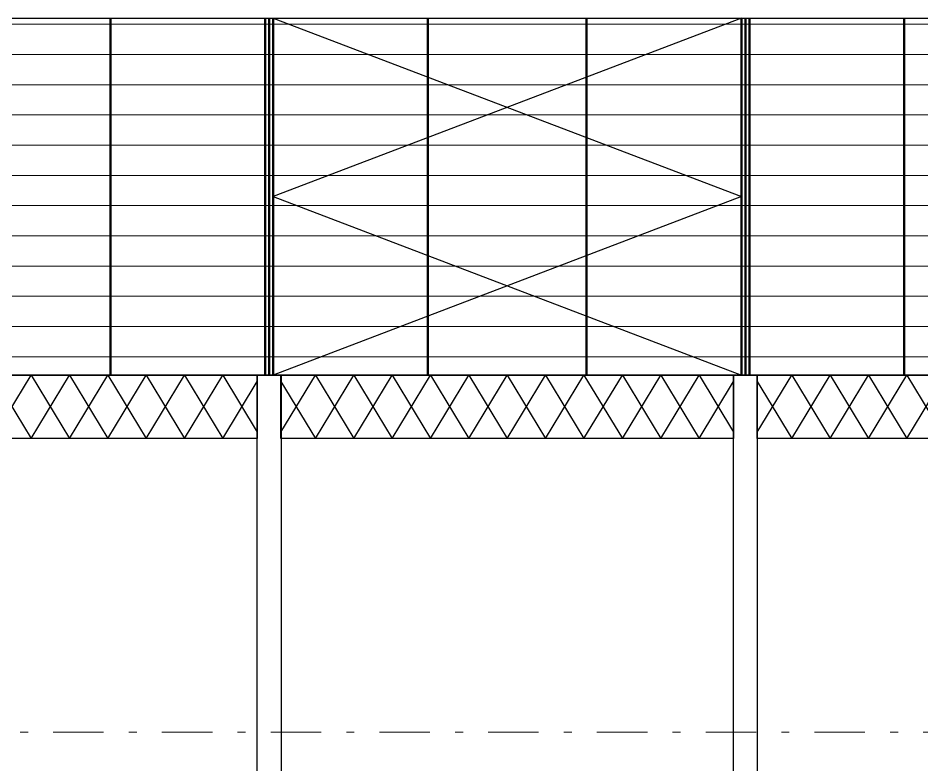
# Model space of a CAD drawing. Header units: millimetres. Extents: x 2175 to 3376, y 1504 to 1740.
# Drawn here: x 3158.22 to 3169.61, y 1617.92 to 1627.33 of the extents above; entities that cross this region are included whole.
import ezdxf

# ---------------------------------------------------------------- set-up
doc = ezdxf.new("R2010")
doc.units = ezdxf.units.MM
doc.linetypes.add('DASHDOT2', pattern=[12.7, 6.35, -3.175, 0, -3.175])
doc.linetypes.add('DASHED', pattern=[19.05, 12.7, -6.35])
for name, color, linetype in [('Atap', 3, 'Continuous'), ('GR', 7, 'Continuous'), ('HELP', 251, 'Continuous'), ('SUNGAI', 150, 'Continuous'), ('WF 150', 5, 'Continuous')]:
    doc.layers.add(name, color=color, linetype=linetype)
doc.layers.add('Garis Dim', color=131, linetype='DASHED', lineweight=9)
doc.layers.add('HAT', color=8, linetype='Continuous', lineweight=9)

msp = doc.modelspace()

# ---------------------------------------------------------------- hatches: boundary and pattern name
at = {"layer": 'HAT', "lineweight": 0, "ltscale": 0.3, "true_color": 0x939598}
h = msp.add_hatch(dxfattribs=at)
h.set_pattern_fill('LINE', color=252, scale=0.12)
h.set_pattern_definition([(0, (-9602.51916, 2275.71535), (0, 0.381), [])])
h.paths.add_polyline_path([(3100.382, 1627.331), (3216.382, 1627.331), (3216.382, 1622.831), (3100.382, 1622.831)])

# ---------------------------------------------------------------- linework, layer by layer
at = {"color": 1, "lineweight": 50}
for p, q in [((3159.382, 1627.331), (3159.382, 1622.831)), ((3161.382, 1627.331), (3161.382, 1622.831)), ((3161.382, 1627.331), (3161.382, 1622.831)), ((3163.382, 1627.331), (3163.382, 1622.831)), ((3165.382, 1627.331), (3165.382, 1622.831)), ((3167.382, 1627.331), (3167.382, 1622.831)), ((3167.382, 1627.331), (3167.382, 1622.831)), ((3169.382, 1627.331), (3169.382, 1622.831))]:
    msp.add_line(p, q, dxfattribs=at)
for points in [[(3155.531, 1622.75), (3155.965, 1622.031), (3156.448, 1622.831), (3156.932, 1622.031), (3157.415, 1622.831), (3157.898, 1622.031), (3158.382, 1622.831), (3158.865, 1622.031), (3159.348, 1622.831), (3159.832, 1622.031), (3160.315, 1622.831), (3160.798, 1622.031), (3161.232, 1622.75)], [(3155.531, 1622.113), (3155.965, 1622.831), (3156.448, 1622.031), (3156.932, 1622.831), (3157.415, 1622.031), (3157.898, 1622.831), (3158.382, 1622.031), (3158.865, 1622.831), (3159.348, 1622.031), (3159.832, 1622.831), (3160.315, 1622.031), (3160.798, 1622.831), (3161.232, 1622.113)], [(3155.531, 1622.75), (3155.965, 1622.031), (3156.448, 1622.831), (3156.932, 1622.031), (3157.415, 1622.831), (3157.898, 1622.031), (3158.382, 1622.831), (3158.865, 1622.031), (3159.348, 1622.831), (3159.832, 1622.031), (3160.315, 1622.831), (3160.798, 1622.031), (3161.232, 1622.75)], [(3155.531, 1622.113), (3155.965, 1622.831), (3156.448, 1622.031), (3156.932, 1622.831), (3157.415, 1622.031), (3157.898, 1622.831), (3158.382, 1622.031), (3158.865, 1622.831), (3159.348, 1622.031), (3159.832, 1622.831), (3160.315, 1622.031), (3160.798, 1622.831), (3161.232, 1622.113)], [(3161.531, 1622.75), (3161.965, 1622.031), (3162.448, 1622.831), (3162.932, 1622.031), (3163.415, 1622.831), (3163.898, 1622.031), (3164.382, 1622.831), (3164.865, 1622.031), (3165.348, 1622.831), (3165.832, 1622.031), (3166.315, 1622.831), (3166.798, 1622.031), (3167.232, 1622.75)], [(3161.531, 1622.113), (3161.965, 1622.831), (3162.448, 1622.031), (3162.932, 1622.831), (3163.415, 1622.031), (3163.898, 1622.831), (3164.382, 1622.031), (3164.865, 1622.831), (3165.348, 1622.031), (3165.832, 1622.831), (3166.315, 1622.031), (3166.798, 1622.831), (3167.232, 1622.113)], [(3161.531, 1622.75), (3161.965, 1622.031), (3162.448, 1622.831), (3162.932, 1622.031), (3163.415, 1622.831), (3163.898, 1622.031), (3164.382, 1622.831), (3164.865, 1622.031), (3165.348, 1622.831), (3165.832, 1622.031), (3166.315, 1622.831), (3166.798, 1622.031), (3167.232, 1622.75)], [(3161.531, 1622.113), (3161.965, 1622.831), (3162.448, 1622.031), (3162.932, 1622.831), (3163.415, 1622.031), (3163.898, 1622.831), (3164.382, 1622.031), (3164.865, 1622.831), (3165.348, 1622.031), (3165.832, 1622.831), (3166.315, 1622.031), (3166.798, 1622.831), (3167.232, 1622.113)], [(3167.531, 1622.75), (3167.965, 1622.031), (3168.448, 1622.831), (3168.932, 1622.031), (3169.415, 1622.831), (3169.898, 1622.031), (3170.382, 1622.831), (3170.865, 1622.031), (3171.348, 1622.831), (3171.832, 1622.031), (3172.315, 1622.831), (3172.798, 1622.031), (3173.232, 1622.75)], [(3167.531, 1622.113), (3167.965, 1622.831), (3168.448, 1622.031), (3168.932, 1622.831), (3169.415, 1622.031), (3169.898, 1622.831), (3170.382, 1622.031), (3170.865, 1622.831), (3171.348, 1622.031), (3171.832, 1622.831), (3172.315, 1622.031), (3172.798, 1622.831), (3173.232, 1622.113)], [(3167.531, 1622.75), (3167.965, 1622.031), (3168.448, 1622.831), (3168.932, 1622.031), (3169.415, 1622.831), (3169.898, 1622.031), (3170.382, 1622.831), (3170.865, 1622.031), (3171.348, 1622.831), (3171.832, 1622.031), (3172.315, 1622.831), (3172.798, 1622.031), (3173.232, 1622.75)], [(3167.531, 1622.113), (3167.965, 1622.831), (3168.448, 1622.031), (3168.932, 1622.831), (3169.415, 1622.031), (3169.898, 1622.831), (3170.382, 1622.031), (3170.865, 1622.831), (3171.348, 1622.031), (3171.832, 1622.831), (3172.315, 1622.031), (3172.798, 1622.831), (3173.232, 1622.113)]]:
    msp.add_lwpolyline(points)
at = {"layer": 'Atap'}
for points in [[(3161.432, 1627.331), (3167.332, 1625.081), (3161.432, 1622.831)], [(3167.332, 1627.331), (3161.432, 1625.081), (3167.332, 1622.831)]]:
    msp.add_lwpolyline(points, dxfattribs=at)
at = {"layer": 'Garis Dim', "linetype": 'DASHDOT2', "ltscale": 0.1}
for p, q in [((3098.382, 1627.331), (3221.382, 1627.331)), ((3098.382, 1622.831), (3221.382, 1622.831)), ((3098.382, 1618.331), (3221.382, 1618.331))]:
    msp.add_line(p, q, dxfattribs=at)
at = {"layer": 'GR'}
msp.add_lwpolyline([(3100.382, 1627.331), (3216.382, 1627.331), (3216.382, 1622.831), (3100.382, 1622.831)], close=True, dxfattribs=at)
at = {"layer": 'HELP'}
for points in [[(3155.531, 1622.831), (3161.232, 1622.831), (3161.232, 1622.031), (3155.531, 1622.031)], [(3155.531, 1622.831), (3161.232, 1622.831), (3161.232, 1622.031), (3155.531, 1622.031)], [(3161.531, 1622.831), (3167.232, 1622.831), (3167.232, 1622.031), (3161.531, 1622.031)], [(3161.531, 1622.831), (3167.232, 1622.831), (3167.232, 1622.031), (3161.531, 1622.031)], [(3167.531, 1622.831), (3173.232, 1622.831), (3173.232, 1622.031), (3167.531, 1622.031)], [(3167.531, 1622.831), (3173.232, 1622.831), (3173.232, 1622.031), (3167.531, 1622.031)]]:
    msp.add_lwpolyline(points, close=True, dxfattribs=at)
at = {"layer": 'SUNGAI'}
for points in [[(3161.232, 1622.831), (3161.532, 1622.831), (3161.532, 1614.831), (3161.232, 1614.831)], [(3167.232, 1622.831), (3167.532, 1622.831), (3167.532, 1614.831), (3167.232, 1614.831)]]:
    msp.add_lwpolyline(points, close=True, dxfattribs=at)
at = {"layer": 'WF 150', "color": 0, "lineweight": 50}
for p, q in [((3161.332, 1627.331), (3161.332, 1622.831)), ((3161.332, 1627.331), (3161.332, 1622.831)), ((3161.432, 1627.331), (3161.432, 1622.831)), ((3161.432, 1627.331), (3161.432, 1622.831)), ((3167.332, 1627.331), (3167.332, 1622.831)), ((3167.332, 1627.331), (3167.332, 1622.831)), ((3167.432, 1627.331), (3167.432, 1622.831)), ((3167.432, 1627.331), (3167.432, 1622.831))]:
    msp.add_line(p, q, dxfattribs=at)

doc.saveas('drawing.dxf')
